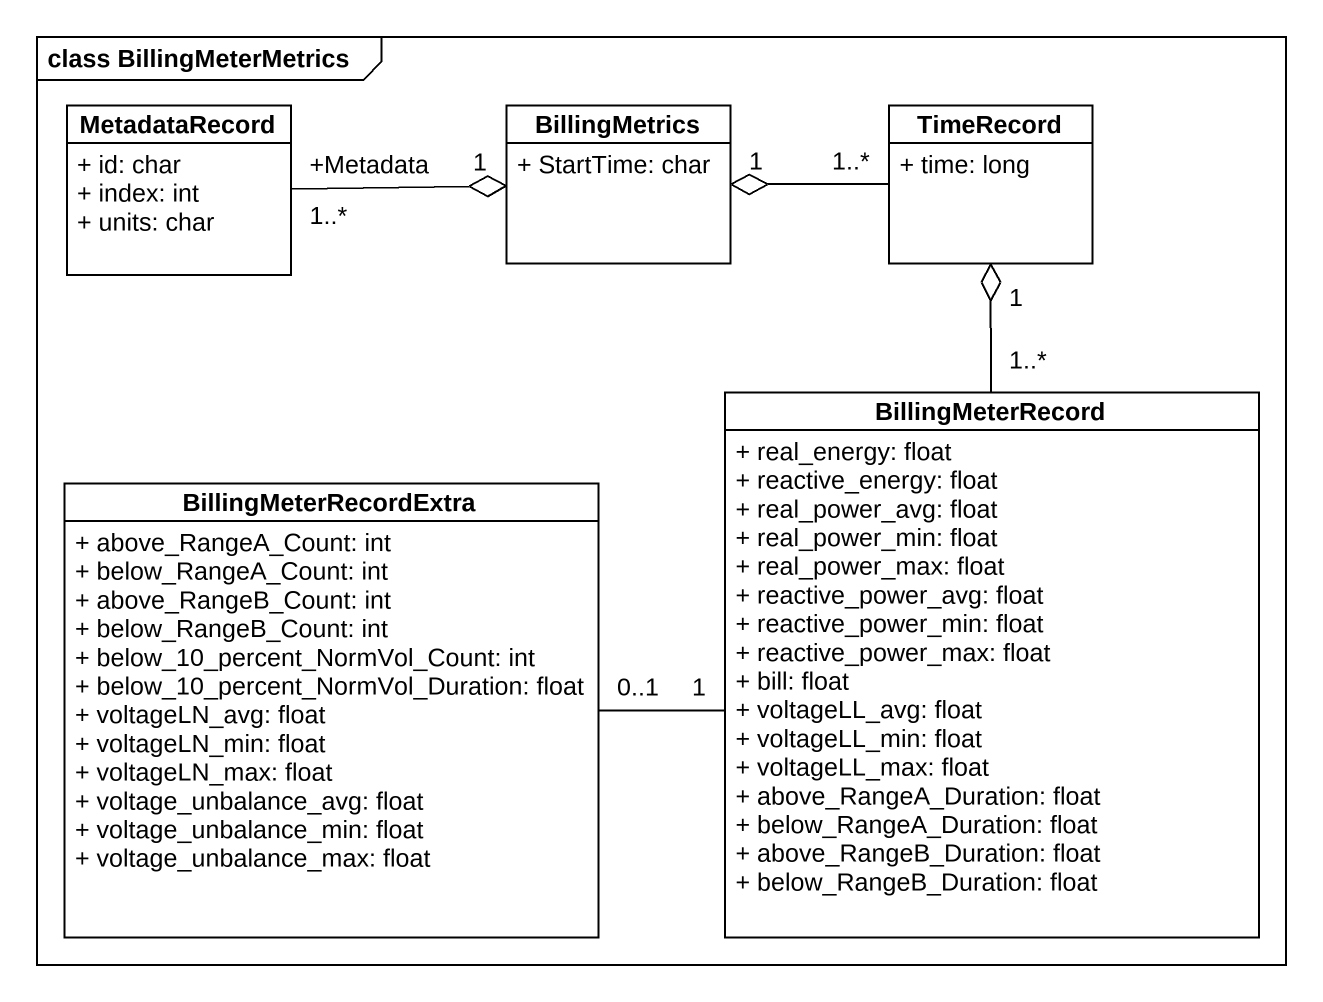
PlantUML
@startuml
mainframe class BillingMeterMetrics
hide circle
hide empty members
skinparam classAttributeIconSize 0
class MetadataRecord {
  + id: char
  + index: int
  + units: char
}
class BillingMetrics {
  + StartTime: char
}
class TimeRecord {
  + time: long
}
class BillingMeterRecord {
  + real_energy: float
  + reactive_energy: float
  + real_power_avg: float
  + real_power_min: float
  + real_power_max: float
  + reactive_power_avg: float
  + reactive_power_min: float
  + reactive_power_max: float
  + bill: float
  + voltageLL_avg: float
  + voltageLL_min: float
  + voltageLL_max: float
  + above_RangeA_Duration: float
  + below_RangeA_Duration: float
  + above_RangeB_Duration: float
  + below_RangeB_Duration: float
}
class BillingMeterRecordExtra {
  + above_RangeA_Count: int
  + below_RangeA_Count: int
  + above_RangeB_Count: int
  + below_RangeB_Count: int
  + below_10_percent_NormVol_Count: int
  + below_10_percent_NormVol_Duration: float
  + voltageLN_avg: float
  + voltageLN_min: float
  + voltageLN_max: float
  + voltage_unbalance_avg: float
  + voltage_unbalance_min: float
  + voltage_unbalance_max: float
}
MetadataRecord "+Metadata\n1..*" -right-o "1" BillingMetrics
TimeRecord "1..*" -left-o "1" BillingMetrics
BillingMeterRecord "1..*" -up-o "1" TimeRecord
BillingMeterRecord "1" -left- "0..1" BillingMeterRecordExtra
@enduml
